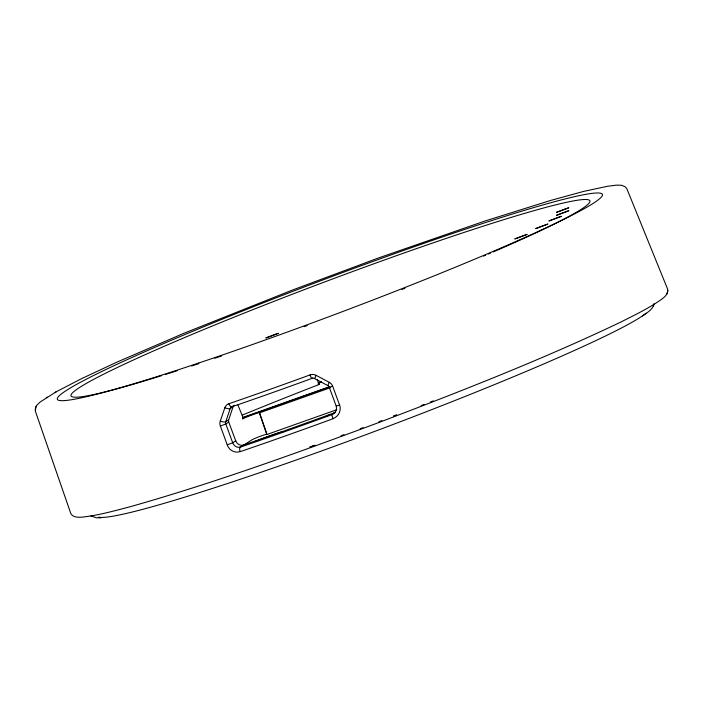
<?xml version="1.0" encoding="UTF-8"?>
<svg xmlns="http://www.w3.org/2000/svg" width="703" height="703" viewBox="0 0 703 703"><rect width="100%" height="100%" fill="white"/><g stroke="black" fill="none" stroke-linecap="round" stroke-linejoin="round"><path stroke-width="1.05" d="M36.002 406.343L35.326 411.079L70.854 513.682C72.804 517.294 77.664 517.426 81.249 517.223C97.761 515.589 113.789 510.967 129.809 506.837C214.336 482.908 297.009 452.952 379.312 422.345C460.79 391.299 542.171 359.593 620.907 322.018C635.204 314.733 649.897 307.87 662.876 298.327C665.75 296.174 668.456 292.905 667.613 289.1L626.76 188.501L625.037 186.734L621.531 185.258L616.443 185.135L607.418 186.295L583.859 191.357L550.554 200.469L485.175 220.944L378.363 258.01L292.457 290.04L184.186 333.16L116.742 362.212L81.689 378.583L56.17 391.808L40.115 402.028L36.741 405.341L35.704 407.555M667.85 290.365L667.024 293.933M642.533 315.981C646.795 312.773 652.762 309.777 653.931 304.091M653.447 306.148L653.966 303.977M35.15 409.84L35.458 408.628M335.621 412.318A6.599 6.555 36.1 0 1 335.313 412.433A300.919 18.893 -20.6 0 1 243.686 444.981A6.599 5.914 65.2 0 1 235.725 440.799L228.739 422.072A3.243 2.865 62.5 0 1 228.677 419.823L233.115 406.677A3.322 3.005 61.2 0 1 234.152 405.262M235.769 440.79L232.579 442.811L227.262 444.841L220.355 426.044A7.197 6.362 65.8 0 1 220.285 420.974L224.881 407.731A7.531 6.819 63.9 0 1 228.888 403.724A317.106 19.912 -20.6 0 0 310.014 374.927A7.531 7.434 46.1 0 1 316.157 375.358L329.232 382.3L327.906 385.411M316.157 375.349L314.636 378.609L327.712 385.525A3.049 3.023 78.1 0 1 329.268 387.239L336.166 406.035L336.711 405.974L339.558 404.998L332.66 386.202A7.153 7.118 47.4 0 0 329.224 382.318M233.361 405.859L231.867 406.809A3.462 2.83 67.8 0 0 230.241 408.54L225.716 421.712A3.067 2.32 70 0 0 225.812 423.944L232.702 442.749A6.74 5.756 75.3 0 0 240.321 446.985M233.115 406.677L230.224 408.522A4.086 1.292 19 0 1 224.881 407.731M228.677 419.823L225.716 421.712A4.086 1.371 18.7 0 1 220.267 420.965M228.739 422.072L225.672 424.014L220.355 426.044M312.703 377.915L311.956 378.399A312.694 19.631 -20.6 0 1 231.867 406.809A4.086 1.705 71 0 1 228.879 403.707M335.331 412.476L332.009 414.594A4.086 0.51 69.9 0 0 333.011 418.733A318.389 19.992 -20.6 0 1 240.18 451.669A4.086 1.775 71.1 0 1 240.364 447.108L243.686 444.981M243.431 445.271L252.017 439.779A8.181 0.51 -20.6 0 1 261.411 435.886A8.181 0.51 -20.6 0 1 266.806 434.542L336.763 409.717M46.275 397.705L47.303 397.09M55.177 392.415L56.17 391.808M329.259 387.239L332.66 386.202M243.053 417.397L329.487 386.738M244.626 417.125L329.03 387.177M242.473 418.926L243.44 418.584A8.779 0.554 -20.6 0 1 252.895 414.621A8.779 0.554 -20.6 0 1 259.539 412.775L266.551 433.022M330.375 387.696L259.407 412.881L266.806 434.542M101.021 517.865L96.188 517.742L90.915 515.879M318.213 384.462L319.136 384.497L317.158 379.69M237.922 404.954L243.44 418.584M161.69 375.63A277.202 17.408 -20.6 0 1 144.097 355.156A277.202 17.408 -20.6 0 1 522.232 214.072A277.202 17.408 -20.6 0 1 493.313 251.894M490.413 253.15A277.202 17.408 -20.6 0 1 488.462 253.985M485.501 255.251A277.202 17.408 -20.6 0 1 483.515 256.103M404.954 288.292A277.202 17.408 -20.6 0 1 401.993 289.46M307.211 325.568A277.202 17.408 -20.6 0 1 304.135 326.702M221.735 355.92A277.202 17.408 -20.6 0 1 214.854 358.258M198.808 363.636A277.202 17.408 -20.6 0 1 191.691 365.991M177.393 370.639A277.202 17.408 -20.6 0 1 165.68 374.374M646.11 313.178A295.032 18.524 -20.6 0 1 376.676 430.675A295.032 18.524 -20.6 0 1 101.592 517.408M100.749 517.373A295.032 18.524 -20.6 0 1 98.912 517.127M344.039 434.639A303.204 19.043 -20.6 0 1 341.008 435.755M312.984 445.93A303.204 19.043 -20.6 0 1 310.005 446.994M243.045 417.96A19.025 1.195 -20.6 0 1 242.957 418.557M327.343 415.781A19.798 1.239 -20.6 0 1 329.048 415.078M332.651 413.645A19.798 1.239 -20.6 0 1 334.487 412.942M254.785 441.625A19.798 1.239 -20.6 0 1 283.74 431.589M318.459 383.197A299.935 18.832 -20.6 0 1 321.464 382.045M242.298 415.121A277.044 17.399 -20.6 0 1 319.136 384.497M318.503 383.117A300.919 18.893 -20.6 0 1 321.482 381.966M318.011 383.082A304.188 19.104 -20.6 0 1 321.025 381.922M433.356 400.868A304.188 19.104 -20.6 0 1 430.324 402.046M424.234 404.418A304.188 19.104 -20.6 0 1 421.176 405.605M381.896 420.614A304.188 19.104 -20.6 0 1 378.943 421.721M363.161 427.626A304.188 19.104 -20.6 0 1 360.208 428.733M315.137 445.219A304.188 19.104 -20.6 0 1 310.067 447.038M332.009 414.594A313.881 19.71 -20.6 0 1 240.373 447.108M336.219 406.018A6.74 6.731 -76.1 0 1 331.965 414.48M314.759 378.53A3.462 3.453 -40.5 0 0 311.956 378.416A4.086 0.598 69.9 0 1 310.014 374.927M339.663 404.963A10.8 10.747 46.1 0 1 332.967 418.593M240.127 451.537A10.8 9.728 70.9 0 1 227.166 444.876M265.962 337.923L278.203 333.354L265.962 337.923M514.939 238.906L527.18 234.345L514.974 238.862M535.686 228.589L547.927 224.029L535.721 228.545M549.043 220.9L561.284 216.331L549.043 220.9M556.548 212.324L568.789 207.763L556.591 212.28M556.495 215.303L568.736 210.733L556.495 215.303M393.636 416.097A303.204 19.043 -20.6 0 0 396.668 414.946A304.188 19.104 -20.6 0 1 393.715 416.132M198.677 363.038A291.104 18.278 -20.6 0 0 602.427 194.432A291.104 18.278 -20.6 0 0 188.659 332.976A291.104 18.278 -20.6 0 0 198.677 363.038"/></g></svg>
